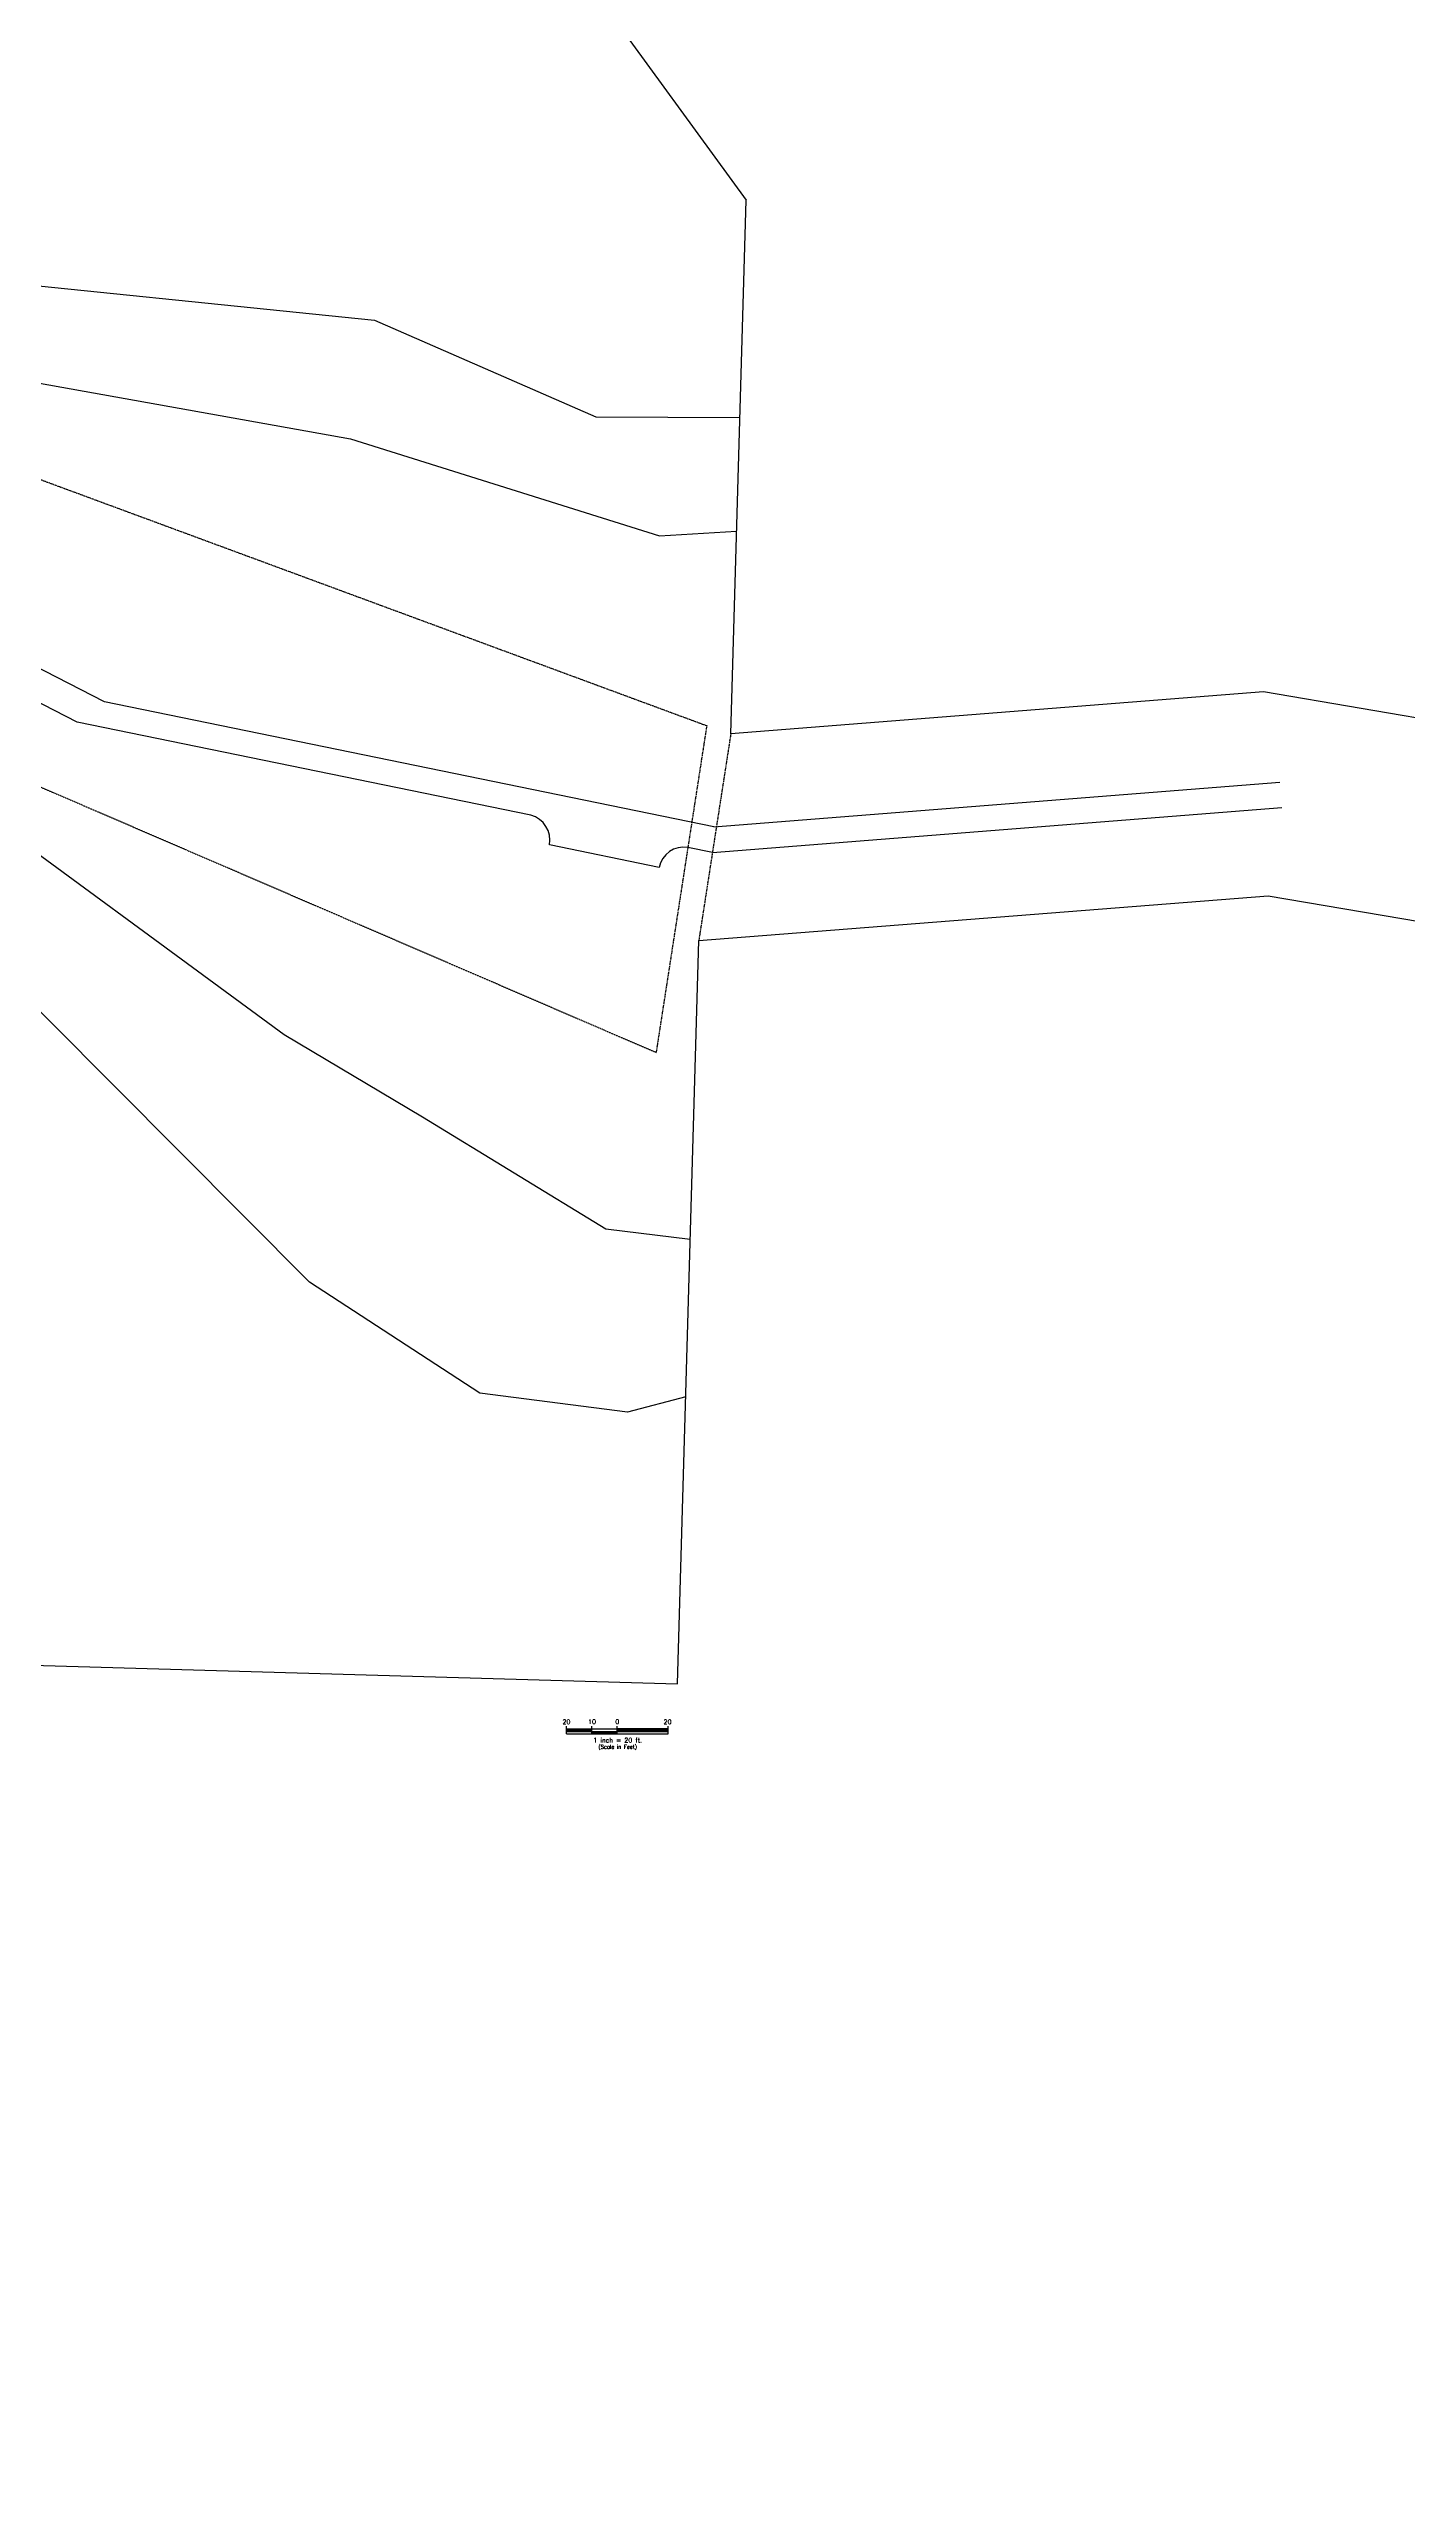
# Model space of a CAD drawing. Header units: inches. Extents: x -43639 to 75791, y -33466 to 47612.
# Drawn here: x 27371 to 33776, y -4732 to 6807 of the extents above; entities that cross this region are included whole.
import ezdxf
from ezdxf.enums import TextEntityAlignment as Align

# ---------------------------------------------------------------- set-up
doc = ezdxf.new("R2010")
doc.units = ezdxf.units.IN
doc.header["$LTSCALE"] = 8
doc.header["$MEASUREMENT"] = 0
doc.linetypes.add('DASHED', pattern=[0.75, 0.5, -0.25])
doc.layers.get('0').update_dxf_attribs({"linetype": 'CONTINUOUS'})
for name, color, linetype in [('A-walls', 7, 'CONTINUOUS'), ('CONT-HGH', 6, 'DASHED'), ('DIM', 2, 'CONTINUOUS'), ('easement_JDCF', 7, 'DASHED'), ('ROAD', 2, 'CONTINUOUS'), ('THIN', 1, 'CONTINUOUS')]:
    doc.layers.add(name, color=color, linetype=linetype)
doc.layers.get('DIM').off()
doc.styles.add('T100', font='ROMANS', dxfattribs={"height": 1.8})
doc.styles.add('T60', font='ROMANS', dxfattribs={"height": 1.2})

# ---------------------------------------------------------------- blocks, each defined once
blk = doc.blocks.new('*X54')
at = {"color": 0}
for p, q in [((2.549, 19.34), (3.049, 19.34)), ((2.549, 19.335), (3.049, 19.335)), ((2.549, 19.33), (3.049, 19.33)), ((2.549, 19.325), (3.049, 19.325)), ((2.549, 19.32), (3.049, 19.32)), ((2.549, 19.315), (3.049, 19.315)), ((2.549, 19.31), (3.049, 19.31)), ((2.549, 19.305), (3.049, 19.305)), ((2.549, 19.3), (3.049, 19.3)), ((2.549, 19.295), (3.049, 19.295))]:
    blk.add_line(p, q, dxfattribs=at)
blk = doc.blocks.new('*X55')
at = {"color": 0}
for p, q in [((2.049, 19.39), (2.549, 19.39)), ((2.049, 19.385), (2.549, 19.385)), ((2.049, 19.38), (2.549, 19.38)), ((2.049, 19.375), (2.549, 19.375)), ((2.049, 19.37), (2.549, 19.37)), ((2.049, 19.365), (2.549, 19.365)), ((2.049, 19.36), (2.549, 19.36)), ((2.049, 19.355), (2.549, 19.355)), ((2.049, 19.35), (2.549, 19.35)), ((2.049, 19.345), (2.549, 19.345))]:
    blk.add_line(p, q, dxfattribs=at)
blk = doc.blocks.new('*X56')
at = {"color": 0}
for p, q in [((3.049, 19.39), (4.049, 19.39)), ((3.049, 19.385), (4.049, 19.385)), ((3.049, 19.38), (4.049, 19.38)), ((3.049, 19.375), (4.049, 19.375)), ((3.049, 19.37), (4.049, 19.37)), ((3.049, 19.365), (4.049, 19.365)), ((3.049, 19.36), (4.049, 19.36)), ((3.049, 19.355), (4.049, 19.355)), ((3.049, 19.35), (4.049, 19.35)), ((3.049, 19.345), (4.049, 19.345))]:
    blk.add_line(p, q, dxfattribs=at)
blk = doc.blocks.new('SCALE')
at = {"layer": 'THIN'}
for p, q in [((-1.002, -0.051), (-1.002, 0.102)), ((-1.002, 0.049), (-0.502, 0.049)), ((-0.502, -0.001), (-0.502, 0.102)), ((-0.502, 0.049), (-0.002, 0.049)), ((-0.002, -0.001), (-0.002, 0.102)), ((0.498, 0.049), (-0.002, 0.049)), ((0.998, 0.049), (0.498, 0.049)), ((0.998, -0.051), (0.998, 0.102)), ((-1.002, -0.001), (0.998, -0.001)), ((-1.002, -0.051), (-0.502, -0.051)), ((-0.502, -0.051), (-0.502, -0.001)), ((-0.502, -0.051), (-0.002, -0.051)), ((-0.002, -0.051), (-0.002, -0.001)), ((-0.002, -0.051), (0.998, -0.051))]:
    blk.add_line(p, q, dxfattribs=at)
for name in ['*X55', '*X56', '*X54']:
    blk.add_blockref(name, (-3.051, -19.345), dxfattribs=at)
for s, height, style, p in [('20', 0.09, 'T100', (-1.001, 0.143)), ('10', 0.09, 'T100', (-0.498, 0.144)), ('0', 0.09, 'T100', (-0.002, 0.144)), ('20', 0.09, 'T100', (0.986, 0.142)), ('1 inch = 20 ft.', 0.09, 'T100', (0.006, -0.22)), ('(Scale in Feet)', 0.075, 'T60', (0.006, -0.341))]:
    blk.add_text(s, height=height, dxfattribs=dict(at, style=style)).set_placement(p, align=Align.CENTER)

msp = doc.modelspace()

# ---------------------------------------------------------------- linework, layer by layer
for p, q in [((24691.80138, 14288.47496), (30658.23485, 6093.92131)), ((30586.231, 3575.31035), (30658.23485, 6093.92131)), ((33098.06371, 3773.50757), (30586.231, 3575.31035)), ((45045.88418, 1740.87159), (33098.06371, 3773.50757)), ((30435.2557, 2600.39302), (33121.38666, 2812.34332)), ((33121.38666, 2812.34332), (44962.76712, 795.76127)), ((30334.93748, -905.05183), (30435.2557, 2600.39302)), ((2.852, -37.89648), (30334.93748, -905.05183))]:
    msp.add_line(p, q)
at = {"layer": 'A-walls'}
msp.add_circle((17813.72126, 4368.8652, -39478.11913), 23854.49434, dxfattribs=at)
at = {"layer": 'CONT-HGH', "color": 252, "linetype": 'Continuous'}
for points, elevation in [([(26811.83726, 5740.86448), (28905.90322, 5527.20283), (29949.42358, 5070.94094), (30628.89617, 5067.68844)], 8280), ([(30394.90216, 1190.30917), (29997.59891, 1238.92445), (29133.07489, 1767.90209), (28480.27092, 2155.81921), (26872.61798, 3335.23956), (26872.61798, 3335.23956), (25912.61798, 4151.23956), (25432.61798, 4679.23956), (25412.29503, 4778.84001), (25399.39027, 4877.72793), (25388.16584, 4912.01581), (25377.87068, 4929.06214), (25369.19069, 4943.43416), (25369.19069, 4943.43416), (25370.42759, 4965.29226), (25394.01273, 4995.90991), (25528.61798, 5159.23956), (25960.61798, 5303.23956), (26920.61798, 5303.23956), (28792.61798, 4967.23956), (30249.56198, 4509.82356), (30613.5848, 4532.11453)], 8640)]:
    msp.add_lwpolyline(points, dxfattribs=dict(at, elevation=elevation))
at = {"layer": 'CONT-HGH', "color": 252, "linetype": 'Continuous', "elevation": 8280}
msp.add_lwpolyline([(30373.65884, 447.99829), (30099.24852, 375.57539), (29402.93737, 465.63114), (28600.13155, 989.5928), (28600.13155, 989.5928), (26756.95472, 2839.83243), (24605.90634, 4634.00128), (24383.56943, 4931.87578, 0.0359891483), (24336.01943, 4976.96612), (24251.9152, 5045.94408, 0.032305641), (24175.36021, 5100.86568), (24139.55268, 5123.20207, -0.1026435345)], format="xyb", dxfattribs=at)
at = {"layer": 'easement_JDCF'}
for p, q in [((21853.73753, 6798.51245, 8016), (30472.87063, 3614.67313, 8016)), ((24065.952, 4733.39759, 8016), (30234.13533, 2073.04883, 8016)), ((30472.87063, 3614.67313, 8016), (30234.13533, 2073.04883, 8016)), ((30586.231, 3575.31035), (30435.2557, 2600.39302))]:
    msp.add_line(p, q, dxfattribs=at)
at = {"layer": 'ROAD'}
for p, q in [((27632.65852, 3726.65616, -120), (24881.91308, 5137.24318, -120)), ((27504.36554, 3630.4503, -120), (24817.00068, 5008.53565, -120)), ((30507.19528, 3137.66224), (27632.65852, 3726.65616)), ((29642.70115, 3192.30434), (27504.36554, 3630.4503)), ((30507.19528, 3137.66224), (33176.41645, 3348.27827)), ((30499.7248, 3016.6998), (33185.85576, 3228.65009)), ((30247.86097, 2945.81366), (29730.60756, 3051.79912)), ((30499.7248, 3016.6998), (30383.94259, 3040.42362))]:
    msp.add_line(p, q, dxfattribs=at)
for centre, start, end in [((29612.91178, 3075.91504), 348.420346769, 75.643570039), ((30365.55675, 2921.69774), 81.197123499, 168.420346769)]:
    msp.add_arc(centre, 120.14106, start, end, dxfattribs=at)

# ---------------------------------------------------------------- block references
at = {"layer": 'DIM', "xscale": 240, "yscale": 240, "zscale": 240}
msp.add_blockref('SCALE', (30051.57644, -1129.34697, -120), dxfattribs=at)

doc.saveas('drawing.dxf')
